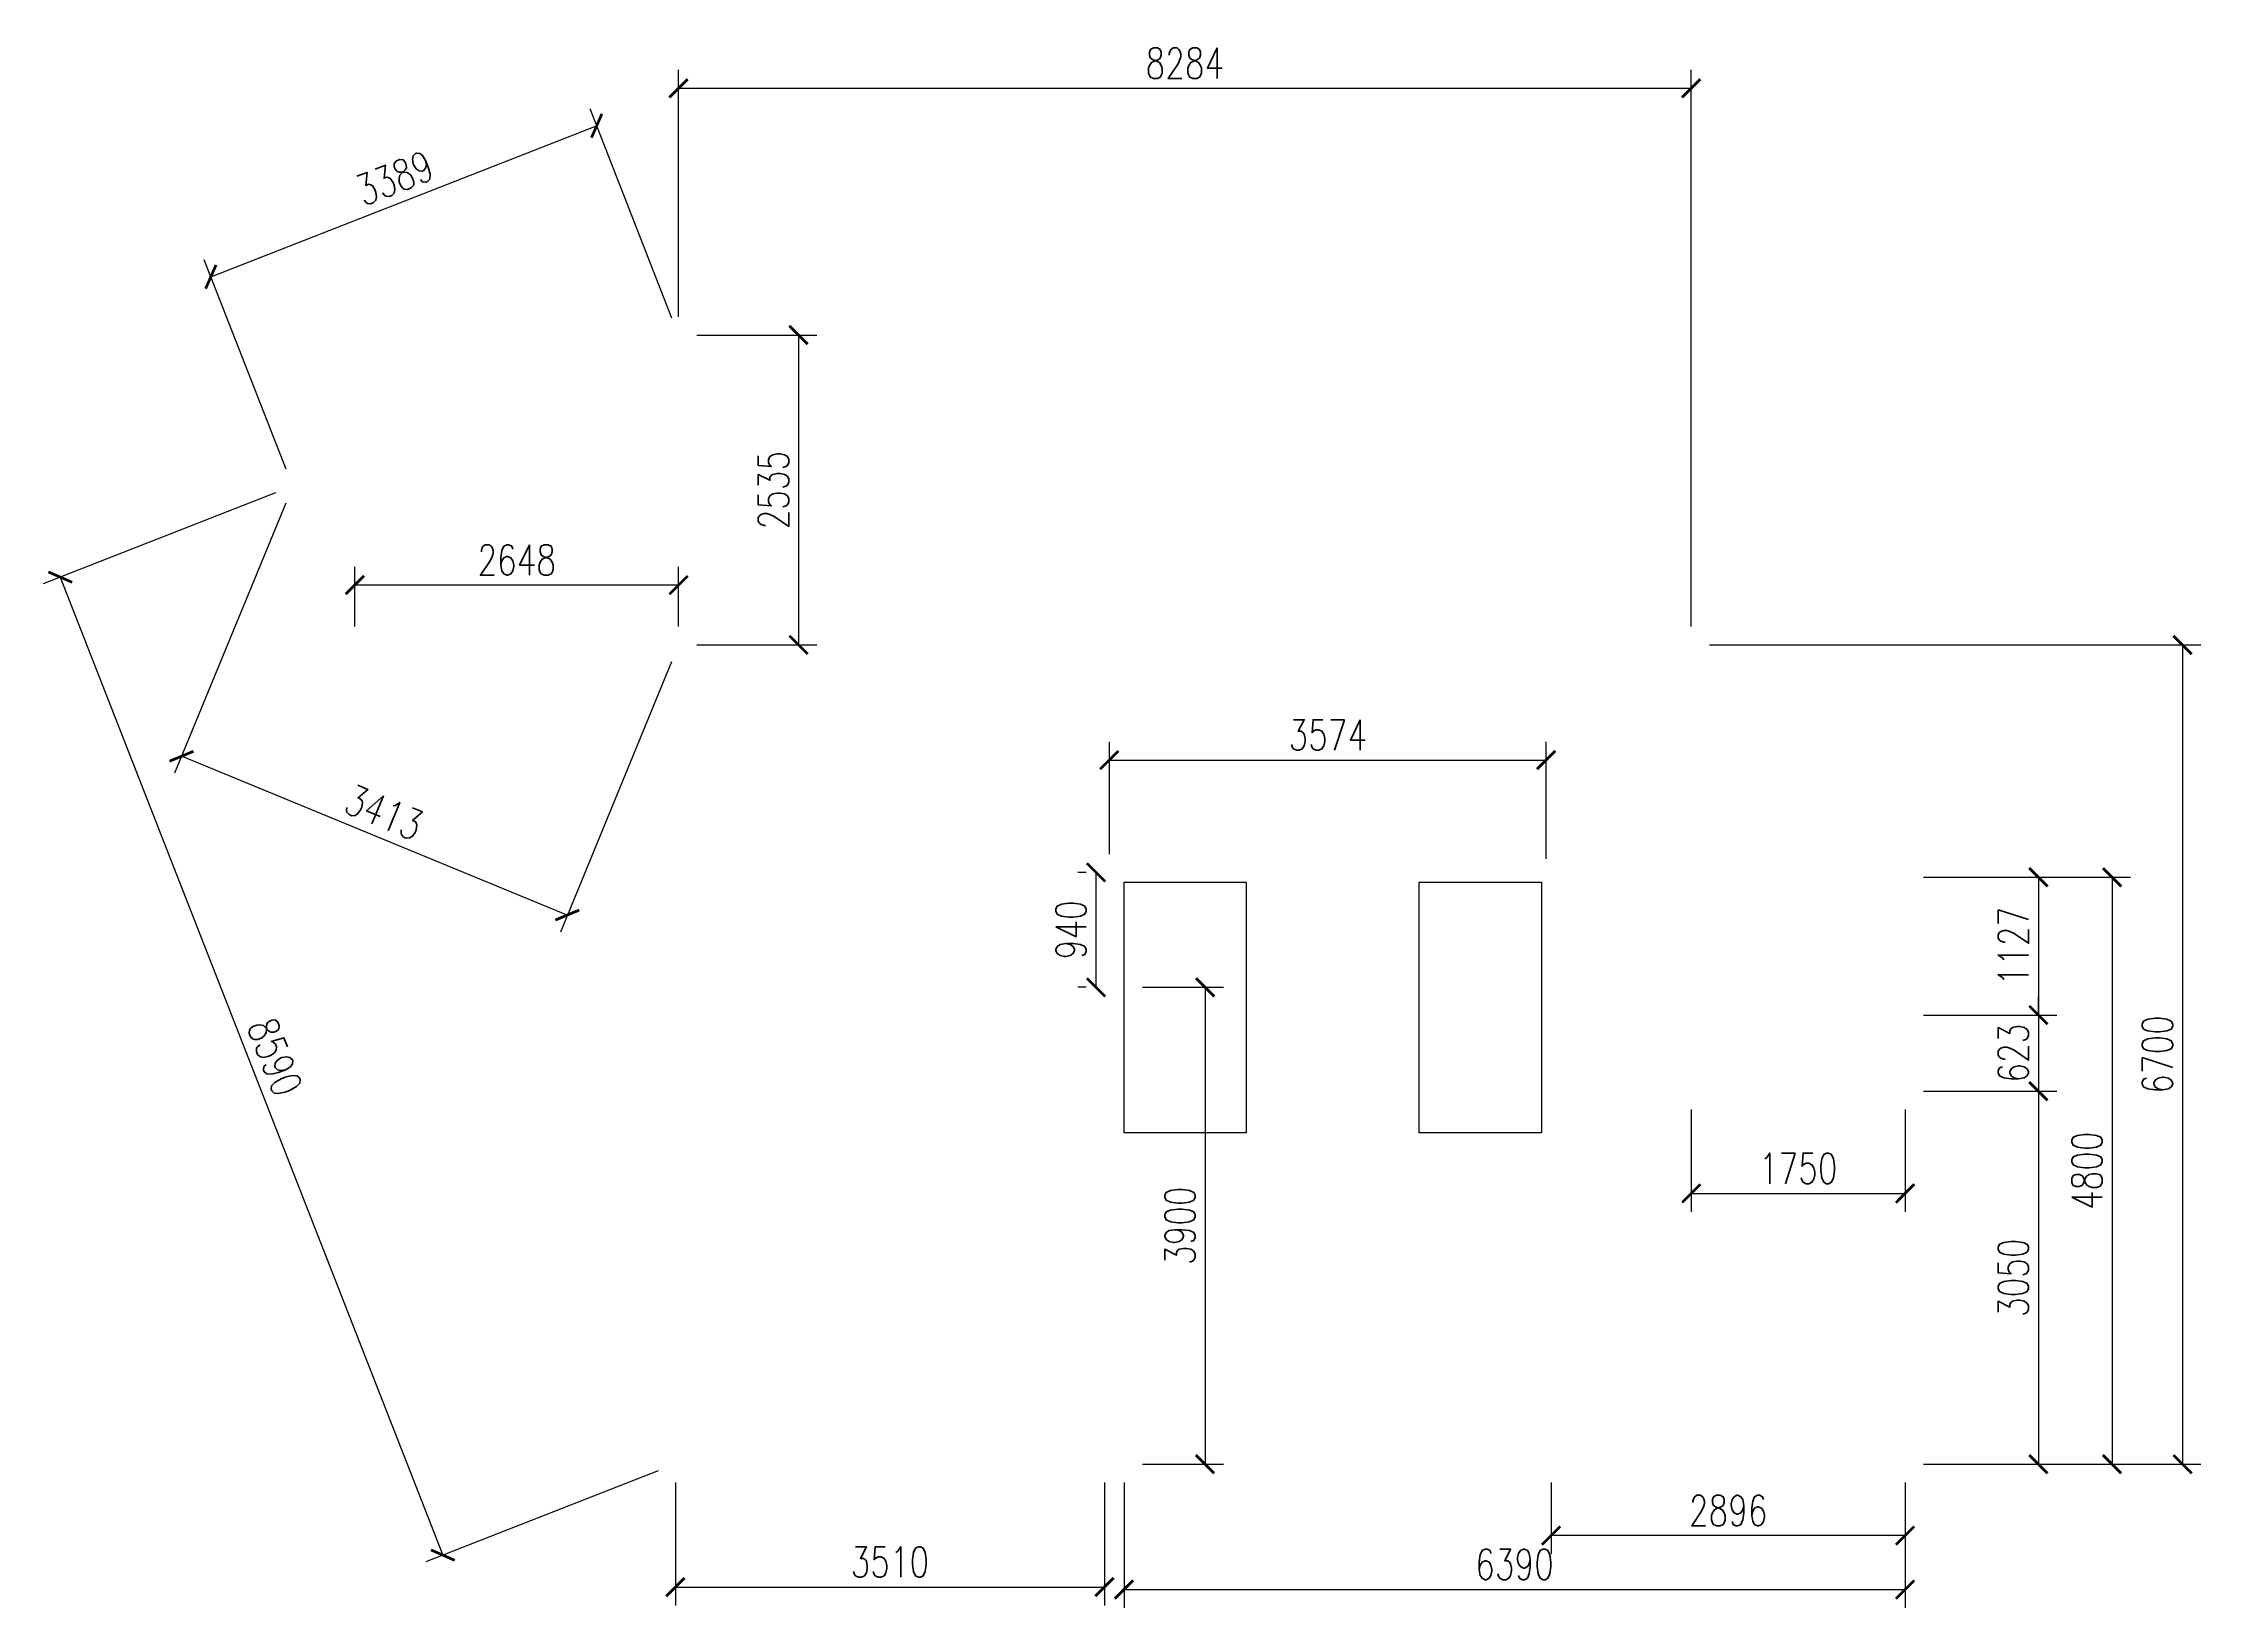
# Model space of a CAD drawing. Header units: millimetres. Extents: x 31524 to 49175, y 36991 to 49788.
import ezdxf

# ---------------------------------------------------------------- set-up
doc = ezdxf.new("R2010")
doc.units = ezdxf.units.MM
doc.layers.get('Defpoints').update_dxf_attribs({"color": 140})
doc.layers.add('A-Anno-Dims', color=10, linetype='Continuous', lineweight=25)
doc.styles.add('Arch-Dim', font='romans.shx', dxfattribs={"width": 0.75})
doc.dimstyles.new('Annotative-UK', dxfattribs={"dimscale": 0, "dimtxt": 2.5, "dimasz": 1.5, "dimexe": 1.5, "dimexo": 1.5, "dimgap": 0.8, "dimtad": 1, "dimdec": 0, "dimdsep": 46, "dimtxsty": 'Arch-Dim', "dimblk": 'ARCHTICK', "dimcen": 2.5, "dimadec": 1, "dimazin": 2, "dimtfac": 1, "dimtdec": 0, "dimtix": 1, "dimtmove": 2, "dimatfit": 3, "dimfxl": 1, "dimtolj": 1, "dimtzin": 0, "dimarcsym": 0})

# ---------------------------------------------------------------- blocks, each defined once
blk = doc.blocks.new('_ArchTick')
at = {"color": 0, "linetype": 'ByBlock', "const_width": 0.15}
blk.add_lwpolyline([(-0.5, -0.5), (0.5, 0.5)], dxfattribs=at)
blk = doc.blocks.new('*D6')
at = {"layer": 'A-Anno-Dims', "color": 0, "lineweight": -2, "transparency": 16777216}
for p, q in [((36667, 47540), (35998, 49252)), ((32896, 47877), (36052, 49112)), ((33511, 46305), (32841, 48016))]:
    blk.add_line(p, q, dxfattribs=at)
at = {"layer": 'Defpoints', "color": 0, "transparency": 16777216}
for p in [(36052, 49112), (36722, 47401), (33566, 46165)]:
    blk.add_point(p, dxfattribs=at)
at = {"layer": 'A-Anno-Dims', "color": 0, "lineweight": -2, "transparency": 16777216, "xscale": 150, "yscale": 150, "zscale": 150}
for p, rotation in [((36052, 49112), 21.37141445058625), ((32896, 47877), 201.3714144505863)]:
    blk.add_blockref('_ArchTick', p, dxfattribs=dict(at, rotation=rotation))
at = {"layer": 'A-Anno-Dims', "color": 0, "transparency": 16777216, "insert": (34399, 48685), "char_height": 250, "attachment_point": 5, "rotation": 21.3714, "style": 'Arch-Dim'}
blk.add_mtext('\\A1;3389', dxfattribs=at)
blk = doc.blocks.new('*D7')
at = {"layer": 'A-Anno-Dims', "color": 0, "lineweight": -2, "transparency": 16777216}
for p, q in [((33426, 46111), (31524, 45366)), ((31664, 45421), (34794, 37422)), ((36556, 38111), (34654, 37367))]:
    blk.add_line(p, q, dxfattribs=at)
at = {"layer": 'Defpoints', "color": 0, "transparency": 16777216}
for p in [(33566, 46165), (36696, 38166), (34794, 37422)]:
    blk.add_point(p, dxfattribs=at)
at = {"layer": 'A-Anno-Dims', "color": 0, "lineweight": -2, "transparency": 16777216, "xscale": 150, "yscale": 150, "zscale": 150}
for p, rotation in [((31664, 45421), 111.3714144505863), ((34794, 37422), 291.3714144505863)]:
    blk.add_blockref('_ArchTick', p, dxfattribs=dict(at, rotation=rotation))
at = {"layer": 'A-Anno-Dims', "color": 0, "transparency": 16777216, "insert": (33420, 41496), "char_height": 250, "attachment_point": 5, "rotation": 291.3714, "style": 'Arch-Dim'}
blk.add_mtext('\\A1;8590', dxfattribs=at)
blk = doc.blocks.new('*D8')
at = {"layer": 'A-Anno-Dims', "color": 0, "lineweight": -2, "transparency": 16777216}
for p, q in [((36696, 38016), (36696, 37011)), ((40206, 38016), (40206, 37011)), ((36696, 37161), (40206, 37161))]:
    blk.add_line(p, q, dxfattribs=at)
at = {"layer": 'Defpoints', "color": 0, "transparency": 16777216}
for p in [(36696, 38166), (40206, 38166), (40206, 37161)]:
    blk.add_point(p, dxfattribs=at)
at = {"layer": 'A-Anno-Dims', "color": 0, "lineweight": -2, "transparency": 16777216, "xscale": 150, "yscale": 150, "zscale": 150, "rotation": 180}
blk.add_blockref('_ArchTick', (36696, 37161), dxfattribs=at)
at = {"layer": 'A-Anno-Dims', "color": 0, "lineweight": -2, "transparency": 16777216, "xscale": 150, "yscale": 150, "zscale": 150}
blk.add_blockref('_ArchTick', (40206, 37161), dxfattribs=at)
at = {"layer": 'A-Anno-Dims', "color": 0, "transparency": 16777216, "insert": (38451, 37366), "char_height": 250, "attachment_point": 5, "style": 'Arch-Dim'}
blk.add_mtext('\\A1;3510', dxfattribs=at)
blk = doc.blocks.new('*D9')
at = {"layer": 'A-Anno-Dims', "color": 0, "lineweight": -2, "transparency": 16777216}
for p, q in [((40366, 38016), (40366, 36991)), ((46756, 38016), (46756, 36991)), ((40366, 37141), (46756, 37141))]:
    blk.add_line(p, q, dxfattribs=at)
at = {"layer": 'Defpoints', "color": 0, "transparency": 16777216}
for p in [(40366, 38166), (46756, 38166), (46756, 37141)]:
    blk.add_point(p, dxfattribs=at)
at = {"layer": 'A-Anno-Dims', "color": 0, "lineweight": -2, "transparency": 16777216, "xscale": 150, "yscale": 150, "zscale": 150, "rotation": 180}
blk.add_blockref('_ArchTick', (40366, 37141), dxfattribs=at)
at = {"layer": 'A-Anno-Dims', "color": 0, "lineweight": -2, "transparency": 16777216, "xscale": 150, "yscale": 150, "zscale": 150}
blk.add_blockref('_ArchTick', (46756, 37141), dxfattribs=at)
at = {"layer": 'A-Anno-Dims', "color": 0, "transparency": 16777216, "insert": (43561, 37346), "char_height": 250, "attachment_point": 5, "style": 'Arch-Dim'}
blk.add_mtext('\\A1;6390', dxfattribs=at)
blk = doc.blocks.new('*D10')
at = {"layer": 'A-Anno-Dims', "color": 0, "lineweight": -2, "transparency": 16777216}
for p, q in [((46906, 42966), (47996, 42966)), ((47846, 42966), (47846, 41839)), ((46906, 41839), (47996, 41839))]:
    blk.add_line(p, q, dxfattribs=at)
at = {"layer": 'Defpoints', "color": 0, "transparency": 16777216}
for p in [(46756, 42966), (46756, 41839), (47846, 41839)]:
    blk.add_point(p, dxfattribs=at)
at = {"layer": 'A-Anno-Dims', "color": 0, "lineweight": -2, "transparency": 16777216, "xscale": 150, "yscale": 150, "zscale": 150}
for p, rotation in [((47846, 42966), 90), ((47846, 41839), 270)]:
    blk.add_blockref('_ArchTick', p, dxfattribs=dict(at, rotation=rotation))
at = {"layer": 'A-Anno-Dims', "color": 0, "transparency": 16777216, "insert": (47641, 42402.5), "char_height": 250, "attachment_point": 5, "rotation": 90, "style": 'Arch-Dim'}
blk.add_mtext('\\A1;1127', dxfattribs=at)
blk = doc.blocks.new('*D11')
at = {"layer": 'A-Anno-Dims', "color": 0, "lineweight": -2, "transparency": 16777216}
for p, q in [((46906, 41839), (47996, 41839)), ((47846, 41839), (47846, 41989)), ((47846, 41839), (47846, 41216)), ((46906, 41216), (47996, 41216)), ((47846, 41216), (47846, 41066))]:
    blk.add_line(p, q, dxfattribs=at)
at = {"layer": 'Defpoints', "color": 0, "transparency": 16777216}
for p in [(46756, 41839), (46756, 41216), (47846, 41216)]:
    blk.add_point(p, dxfattribs=at)
at = {"layer": 'A-Anno-Dims', "color": 0, "lineweight": -2, "transparency": 16777216, "xscale": 150, "yscale": 150, "zscale": 150}
for p, rotation in [((47846, 41839), 270), ((47846, 41216), 90)]:
    blk.add_blockref('_ArchTick', p, dxfattribs=dict(at, rotation=rotation))
at = {"layer": 'A-Anno-Dims', "color": 0, "transparency": 16777216, "insert": (47641, 41527.5), "char_height": 250, "attachment_point": 5, "rotation": 90, "style": 'Arch-Dim'}
blk.add_mtext('\\A1;623', dxfattribs=at)
blk = doc.blocks.new('*D12')
at = {"layer": 'A-Anno-Dims', "color": 0, "lineweight": -2, "transparency": 16777216}
for p, q in [((46906, 41216), (47996, 41216)), ((47846, 41216), (47846, 38166)), ((46906, 38166), (47996, 38166))]:
    blk.add_line(p, q, dxfattribs=at)
at = {"layer": 'Defpoints', "color": 0, "transparency": 16777216}
for p in [(46756, 41216), (46756, 38166), (47846, 38166)]:
    blk.add_point(p, dxfattribs=at)
at = {"layer": 'A-Anno-Dims', "color": 0, "lineweight": -2, "transparency": 16777216, "xscale": 150, "yscale": 150, "zscale": 150}
for p, rotation in [((47846, 41216), 90), ((47846, 38166), 270)]:
    blk.add_blockref('_ArchTick', p, dxfattribs=dict(at, rotation=rotation))
at = {"layer": 'A-Anno-Dims', "color": 0, "transparency": 16777216, "insert": (47641, 39691), "char_height": 250, "attachment_point": 5, "rotation": 90, "style": 'Arch-Dim'}
blk.add_mtext('\\A1;3050', dxfattribs=at)
blk = doc.blocks.new('*D13')
at = {"layer": 'A-Anno-Dims', "color": 0, "lineweight": -2, "transparency": 16777216}
for p, q in [((46906, 42966), (48599, 42966)), ((48449, 42966), (48449, 38166)), ((46906, 38166), (48599, 38166))]:
    blk.add_line(p, q, dxfattribs=at)
at = {"layer": 'Defpoints', "color": 0, "transparency": 16777216}
for p in [(46756, 42966), (46756, 38166), (48449, 38166)]:
    blk.add_point(p, dxfattribs=at)
at = {"layer": 'A-Anno-Dims', "color": 0, "lineweight": -2, "transparency": 16777216, "xscale": 150, "yscale": 150, "zscale": 150}
for p, rotation in [((48449, 42966), 90), ((48449, 38166), 270)]:
    blk.add_blockref('_ArchTick', p, dxfattribs=dict(at, rotation=rotation))
at = {"layer": 'A-Anno-Dims', "color": 0, "transparency": 16777216, "insert": (48244, 40566), "char_height": 250, "attachment_point": 5, "rotation": 90, "style": 'Arch-Dim'}
blk.add_mtext('\\A1;4800', dxfattribs=at)
blk = doc.blocks.new('*D14')
at = {"layer": 'A-Anno-Dims', "color": 0, "lineweight": -2, "transparency": 16777216}
for p, q in [((45156, 44866), (49175, 44866)), ((49025, 44866), (49025, 38166)), ((46906, 38166), (49175, 38166))]:
    blk.add_line(p, q, dxfattribs=at)
at = {"layer": 'Defpoints', "color": 0, "transparency": 16777216}
for p in [(45006, 44866), (46756, 38166), (49025, 38166)]:
    blk.add_point(p, dxfattribs=at)
at = {"layer": 'A-Anno-Dims', "color": 0, "lineweight": -2, "transparency": 16777216, "xscale": 150, "yscale": 150, "zscale": 150}
for p, rotation in [((49025, 44866), 90), ((49025, 38166), 270)]:
    blk.add_blockref('_ArchTick', p, dxfattribs=dict(at, rotation=rotation))
at = {"layer": 'A-Anno-Dims', "color": 0, "transparency": 16777216, "insert": (48820, 41516), "char_height": 250, "attachment_point": 5, "rotation": 90, "style": 'Arch-Dim'}
blk.add_mtext('\\A1;6700', dxfattribs=at)
blk = doc.blocks.new('*D17')
at = {"layer": 'A-Anno-Dims', "color": 0, "lineweight": -2, "transparency": 16777216}
for p, q in [((40516, 42066), (41179, 42066)), ((41029, 42066), (41029, 38166)), ((40516, 38166), (41179, 38166))]:
    blk.add_line(p, q, dxfattribs=at)
at = {"layer": 'Defpoints', "color": 0, "transparency": 16777216}
for p in [(40366, 42066), (40366, 38166), (41029, 38166)]:
    blk.add_point(p, dxfattribs=at)
at = {"layer": 'A-Anno-Dims', "color": 0, "lineweight": -2, "transparency": 16777216, "xscale": 150, "yscale": 150, "zscale": 150}
for p, rotation in [((41029, 42066), 90), ((41029, 38166), 270)]:
    blk.add_blockref('_ArchTick', p, dxfattribs=dict(at, rotation=rotation))
at = {"layer": 'A-Anno-Dims', "color": 0, "transparency": 16777216, "insert": (40824, 40116), "char_height": 250, "attachment_point": 5, "rotation": 90, "style": 'Arch-Dim'}
blk.add_mtext('\\A1;3900', dxfattribs=at)
blk = doc.blocks.new('*D18')
at = {"layer": 'A-Anno-Dims', "color": 0, "lineweight": -2, "transparency": 16777216}
for p, q in [((36722, 47551), (36722, 49569)), ((45006, 45016), (45006, 49569)), ((36722, 49419), (45006, 49419))]:
    blk.add_line(p, q, dxfattribs=at)
at = {"layer": 'Defpoints', "color": 0, "transparency": 16777216}
for p in [(45006, 49419), (36722, 47401), (45006, 44866)]:
    blk.add_point(p, dxfattribs=at)
at = {"layer": 'A-Anno-Dims', "color": 0, "lineweight": -2, "transparency": 16777216, "xscale": 150, "yscale": 150, "zscale": 150, "rotation": 180}
blk.add_blockref('_ArchTick', (36722, 49419), dxfattribs=at)
at = {"layer": 'A-Anno-Dims', "color": 0, "lineweight": -2, "transparency": 16777216, "xscale": 150, "yscale": 150, "zscale": 150}
blk.add_blockref('_ArchTick', (45006, 49419), dxfattribs=at)
at = {"layer": 'A-Anno-Dims', "color": 0, "transparency": 16777216, "insert": (40864, 49624), "char_height": 250, "attachment_point": 5, "style": 'Arch-Dim'}
blk.add_mtext('\\A1;8284', dxfattribs=at)
blk = doc.blocks.new('*D19')
at = {"layer": 'A-Anno-Dims', "color": 0, "lineweight": -2, "transparency": 16777216}
for p, q in [((36872, 47401), (37854, 47401)), ((37704, 47401), (37704, 44866)), ((36872, 44866), (37854, 44866))]:
    blk.add_line(p, q, dxfattribs=at)
at = {"layer": 'Defpoints', "color": 0, "transparency": 16777216}
for p in [(36722, 47401), (36722, 44866), (37704, 44866)]:
    blk.add_point(p, dxfattribs=at)
at = {"layer": 'A-Anno-Dims', "color": 0, "lineweight": -2, "transparency": 16777216, "xscale": 150, "yscale": 150, "zscale": 150}
for p, rotation in [((37704, 47401), 90), ((37704, 44866), 270)]:
    blk.add_blockref('_ArchTick', p, dxfattribs=dict(at, rotation=rotation))
at = {"layer": 'A-Anno-Dims', "color": 0, "transparency": 16777216, "insert": (37499, 46133), "char_height": 250, "attachment_point": 5, "rotation": 90, "style": 'Arch-Dim'}
blk.add_mtext('\\A1;2535', dxfattribs=at)
blk = doc.blocks.new('*D20')
at = {"layer": 'A-Anno-Dims', "color": 0, "lineweight": -2, "transparency": 16777216}
for p, q in [((34074, 45016), (34074, 45506)), ((36722, 45016), (36722, 45506)), ((36722, 45356), (34074, 45356))]:
    blk.add_line(p, q, dxfattribs=at)
at = {"layer": 'Defpoints', "color": 0, "transparency": 16777216}
for p in [(34074, 45356), (34074, 44866), (36722, 44866)]:
    blk.add_point(p, dxfattribs=at)
at = {"layer": 'A-Anno-Dims', "color": 0, "lineweight": -2, "transparency": 16777216, "xscale": 150, "yscale": 150, "zscale": 150, "rotation": 180}
blk.add_blockref('_ArchTick', (34074, 45356), dxfattribs=at)
at = {"layer": 'A-Anno-Dims', "color": 0, "lineweight": -2, "transparency": 16777216, "xscale": 150, "yscale": 150, "zscale": 150}
blk.add_blockref('_ArchTick', (36722, 45356), dxfattribs=at)
at = {"layer": 'A-Anno-Dims', "color": 0, "transparency": 16777216, "insert": (35398, 45561), "char_height": 250, "attachment_point": 5, "style": 'Arch-Dim'}
blk.add_mtext('\\A1;2648', dxfattribs=at)
blk = doc.blocks.new('*D21')
at = {"layer": 'A-Anno-Dims', "color": 0, "lineweight": -2, "transparency": 16777216}
for p, q in [((33509, 46027), (32599, 43817)), ((36665, 44727), (35755, 42518)), ((35812, 42657), (32656, 43956))]:
    blk.add_line(p, q, dxfattribs=at)
at = {"layer": 'Defpoints', "color": 0, "transparency": 16777216}
for p in [(33566, 46165), (36722, 44866), (32656, 43956)]:
    blk.add_point(p, dxfattribs=at)
at = {"layer": 'A-Anno-Dims', "color": 0, "lineweight": -2, "transparency": 16777216, "xscale": 150, "yscale": 150, "zscale": 150}
for p, rotation in [((32656, 43956), 157.6252405871075), ((35812, 42657), 337.6252405871075)]:
    blk.add_blockref('_ArchTick', p, dxfattribs=dict(at, rotation=rotation))
at = {"layer": 'A-Anno-Dims', "color": 0, "transparency": 16777216, "insert": (34312, 43496), "char_height": 250, "attachment_point": 5, "rotation": 337.6252, "style": 'Arch-Dim'}
blk.add_mtext('\\A1;3413', dxfattribs=at)
blk = doc.blocks.new('*D25')
at = {"layer": 'A-Anno-Dims', "color": 0, "lineweight": -2, "transparency": 16777216}
for p, q in [((45006, 41066), (45006, 40230)), ((46756, 41066), (46756, 40230)), ((45006, 40380), (46756, 40380))]:
    blk.add_line(p, q, dxfattribs=at)
at = {"layer": 'Defpoints', "color": 0, "transparency": 16777216}
for p in [(45006, 41216), (46756, 41216), (46756, 40380)]:
    blk.add_point(p, dxfattribs=at)
at = {"layer": 'A-Anno-Dims', "color": 0, "lineweight": -2, "transparency": 16777216, "xscale": 150, "yscale": 150, "zscale": 150, "rotation": 180}
blk.add_blockref('_ArchTick', (45006, 40380), dxfattribs=at)
at = {"layer": 'A-Anno-Dims', "color": 0, "lineweight": -2, "transparency": 16777216, "xscale": 150, "yscale": 150, "zscale": 150}
blk.add_blockref('_ArchTick', (46756, 40380), dxfattribs=at)
at = {"layer": 'A-Anno-Dims', "color": 0, "transparency": 16777216, "insert": (45881, 40585), "char_height": 250, "attachment_point": 5, "style": 'Arch-Dim'}
blk.add_mtext('\\A1;1750', dxfattribs=at)
blk = doc.blocks.new('*D104')
at = {"layer": 'A-Anno-Dims', "color": 0, "lineweight": -2, "transparency": 16777216}
for p, q in [((40246, 43156), (40246, 44075)), ((43820, 43116), (43820, 44075)), ((40246, 43925), (43820, 43925))]:
    blk.add_line(p, q, dxfattribs=at)
at = {"layer": 'Defpoints', "color": 0, "transparency": 16777216}
for p in [(43820, 43925), (40246, 43006), (43820, 42966)]:
    blk.add_point(p, dxfattribs=at)
at = {"layer": 'A-Anno-Dims', "color": 0, "lineweight": -2, "transparency": 16777216, "xscale": 150, "yscale": 150, "zscale": 150, "rotation": 180}
blk.add_blockref('_ArchTick', (40246, 43925), dxfattribs=at)
at = {"layer": 'A-Anno-Dims', "color": 0, "lineweight": -2, "transparency": 16777216, "xscale": 150, "yscale": 150, "zscale": 150}
blk.add_blockref('_ArchTick', (43820, 43925), dxfattribs=at)
at = {"layer": 'A-Anno-Dims', "color": 0, "transparency": 16777216, "insert": (42033, 44130), "char_height": 250, "attachment_point": 5, "style": 'Arch-Dim'}
blk.add_mtext('\\A1;3574', dxfattribs=at)
blk = doc.blocks.new('*D105')
at = {"layer": 'A-Anno-Dims', "color": 0, "lineweight": -2, "transparency": 16777216}
for p, q in [((40056, 43006), (39987, 43006)), ((40137, 42066), (40137, 43006)), ((40056, 42066), (39987, 42066))]:
    blk.add_line(p, q, dxfattribs=at)
at = {"layer": 'Defpoints', "color": 0, "transparency": 16777216}
for p in [(40137, 43006), (40206, 43006), (40206, 42066)]:
    blk.add_point(p, dxfattribs=at)
at = {"layer": 'A-Anno-Dims', "color": 0, "lineweight": -2, "transparency": 16777216, "xscale": 150, "yscale": 150, "zscale": 150}
for p, rotation in [((40137, 43006), 90), ((40137, 42066), 270)]:
    blk.add_blockref('_ArchTick', p, dxfattribs=dict(at, rotation=rotation))
at = {"layer": 'A-Anno-Dims', "color": 0, "transparency": 16777216, "insert": (39932, 42536), "char_height": 250, "attachment_point": 5, "rotation": 90, "style": 'Arch-Dim'}
blk.add_mtext('\\A1;940', dxfattribs=at)
blk = doc.blocks.new('*D107')
at = {"layer": 'A-Anno-Dims', "color": 0, "lineweight": -2, "transparency": 16777216}
for p, q in [((43860, 38016), (43860, 37432)), ((46756, 38016), (46756, 37432)), ((46756, 37582), (43860, 37582))]:
    blk.add_line(p, q, dxfattribs=at)
at = {"layer": 'Defpoints', "color": 0, "transparency": 16777216}
for p in [(43860, 38166), (46756, 38166), (43860, 37582)]:
    blk.add_point(p, dxfattribs=at)
at = {"layer": 'A-Anno-Dims', "color": 0, "lineweight": -2, "transparency": 16777216, "xscale": 150, "yscale": 150, "zscale": 150, "rotation": 180}
blk.add_blockref('_ArchTick', (43860, 37582), dxfattribs=at)
at = {"layer": 'A-Anno-Dims', "color": 0, "lineweight": -2, "transparency": 16777216, "xscale": 150, "yscale": 150, "zscale": 150}
blk.add_blockref('_ArchTick', (46756, 37582), dxfattribs=at)
at = {"layer": 'A-Anno-Dims', "color": 0, "transparency": 16777216, "insert": (45308, 37787), "char_height": 250, "attachment_point": 5, "style": 'Arch-Dim'}
blk.add_mtext('\\A1;2896', dxfattribs=at)

msp = doc.modelspace()

# ---------------------------------------------------------------- linework, layer by layer
at = {"color": 50}
for points in [[(41366, 42926), (41366, 40876), (40366, 40876), (40366, 42926)], [(43780, 42926), (43780, 40876), (42780, 40876), (42780, 42926)]]:
    msp.add_lwpolyline(points, close=True, dxfattribs=at)

# ---------------------------------------------------------------- dimensions: what is measured, and where the dimension line sits
at = {"layer": 'A-Anno-Dims'}
for base, p1, p2, picture, middle in [((45006, 49419), (36722, 47400.5), (45006, 44866), '*D18', (40864, 49624)), ((34074.1, 45356), (36722, 44866), (34074.1, 44866), '*D20', (35398, 45561)), ((43820, 43925), (40246, 43006), (43820, 42966), '*D104', (42033, 44130)), ((46756, 40380), (45006, 41216), (46756, 41216), '*D25', (45881, 40585)), ((46756, 37141), (40366, 38166), (46756, 38166), '*D9', (43561, 37346)), ((43859.99998, 37582), (46755.5, 38166.5), (43859.99998, 38166.5), '*D107', (45307.74999, 37787))]:
    dim = msp.add_linear_dim(base=base, p1=p1, p2=p2, dimstyle='Annotative-UK', override={"dimzin": 3}, dxfattribs=at)
    dim.commit()
    dim.dimension.update_dxf_attribs({"geometry": picture, "text_midpoint": middle})
for p1, p2, distance, picture, middle in [((33565.6, 46165.3), (36722, 47400.5), 1837.8, '*D6', (34399.4, 48685.2)), ((33565.6, 46165.3), (36695.9, 38166), -2042.2, '*D7', (33419.9, 41496.2)), ((36722, 44866), (33565.6, 46165.3), 2389.4, '*D21', (34312.3, 43495.7)), ((46756, 42966), (46756, 38166), 1693, '*D13', (48244, 40566)), ((40366, 42066), (40366, 38166), 663, '*D17', (40824, 40116)), ((36695.9, 38166), (40206, 38166), -1005, '*D8', (38451, 37366))]:
    dim = msp.add_aligned_dim(p1=p1, p2=p2, distance=distance, dimstyle='Annotative-UK', override={"dimzin": 3}, dxfattribs=at)
    dim.commit()
    dim.dimension.update_dxf_attribs({"geometry": picture, "text_midpoint": middle})
for base, p1, p2, angle, picture, middle in [((37704, 44866), (36722, 47400.5003), (36722, 44866), 90, '*D19', (37499, 46133.2502)), ((49025, 38166), (45006, 44866), (46756, 38166), 90, '*D14', (48820, 41516)), ((40137, 43006), (40206, 42066), (40206, 43006), 90, '*D105', (39932, 42536)), ((47846, 41839), (46756, 42966), (46756, 41839), 270, '*D10', (47641, 42402.5)), ((47846, 41216), (46756, 41839), (46756, 41216), 270, '*D11', (47641, 41527.5)), ((47846, 38166), (46756, 41216), (46756, 38166), 270, '*D12', (47641, 39691))]:
    dim = msp.add_linear_dim(base=base, p1=p1, p2=p2, angle=angle, dimstyle='Annotative-UK', override={"dimzin": 3}, dxfattribs=at)
    dim.commit()
    dim.dimension.update_dxf_attribs({"geometry": picture, "text_midpoint": middle})

doc.saveas('drawing.dxf')
